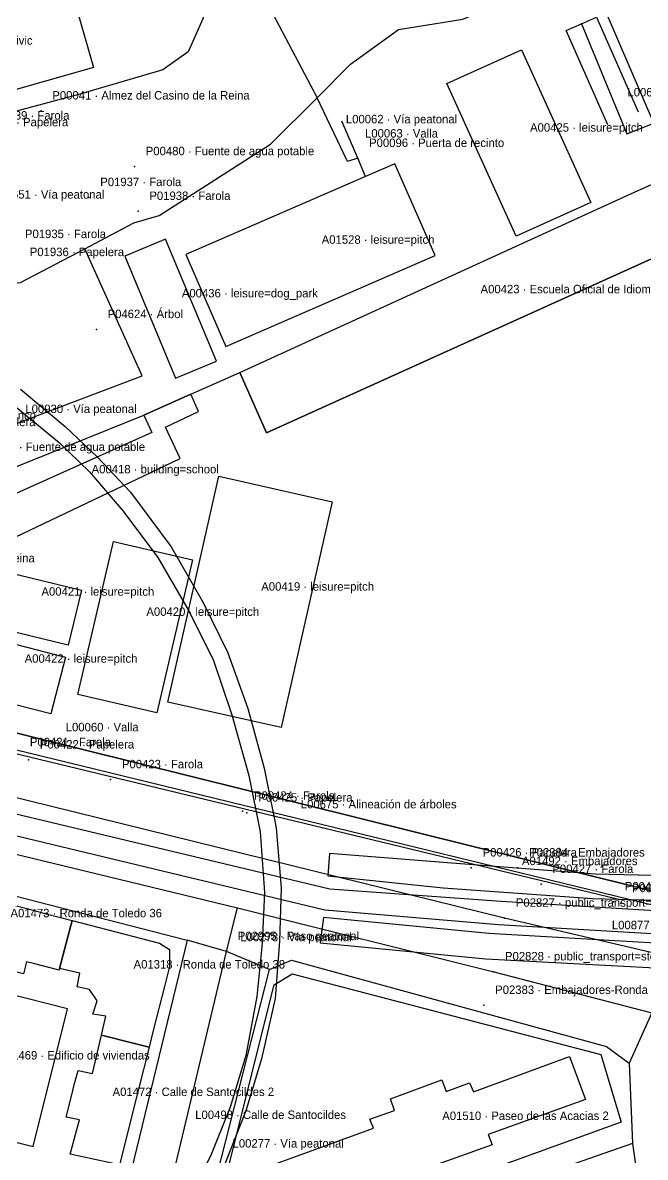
# Model space of a CAD drawing. Header units: metres. Extents: x 436207 to 441321, y 4465685 to 4475088.
# Drawn here: x 440196.1 to 440306.6, y 4472930.3 to 4473131.6 of the extents above; entities that cross this region are included whole.
import ezdxf

# ---------------------------------------------------------------- set-up
doc = ezdxf.new("R2010")
doc.units = ezdxf.units.M
for name, color, linetype, true_color in [('G_A_EDI', 7, 'CONTINUOUS', 0xa4a4a4), ('G_A_EQU', 7, 'CONTINUOUS', 0x8e5aa4), ('G_A_TRA', 7, 'CONTINUOUS', 0x376b91), ('G_A_UMB', 7, 'CONTINUOUS', 0x9e6a39), ('G_A_VER', 7, 'CONTINUOUS', 0x4d745d), ('G_L_BAR', 7, 'CONTINUOUS', 0x333333), ('G_L_EQU', 7, 'CONTINUOUS', 0x8e5aa4), ('G_L_TRA', 7, 'CONTINUOUS', 0x376b91), ('G_L_VER', 7, 'CONTINUOUS', 0x4d745d), ('G_L_VIA', 7, 'CONTINUOUS', 0x555555), ('G_P_ACC', 7, 'CONTINUOUS', 0xe68241), ('G_P_BAR', 7, 'CONTINUOUS', 0x333333), ('G_P_EQU', 7, 'CONTINUOUS', 0x8e5aa4), ('G_P_INF', 7, 'CONTINUOUS', 0x777777), ('G_P_MOB', 7, 'CONTINUOUS', 0x268c9e), ('G_P_TRA', 7, 'CONTINUOUS', 0x376b91), ('G_P_VER', 7, 'CONTINUOUS', 0x4d745d), ('T_A_EDI', 7, 'CONTINUOUS', 0xa4a4a4), ('T_A_EQU', 7, 'CONTINUOUS', 0x8e5aa4), ('T_A_TRA', 7, 'CONTINUOUS', 0x376b91), ('T_A_UMB', 7, 'CONTINUOUS', 0x9e6a39), ('T_A_VER', 7, 'CONTINUOUS', 0x4d745d), ('T_L_BAR', 7, 'CONTINUOUS', 0x333333), ('T_L_VER', 7, 'CONTINUOUS', 0x4d745d), ('T_L_VIA', 7, 'CONTINUOUS', 0x555555), ('T_P_ACC', 7, 'CONTINUOUS', 0xe68241), ('T_P_BAR', 7, 'CONTINUOUS', 0x333333), ('T_P_MOB', 7, 'CONTINUOUS', 0x268c9e), ('T_P_TRA', 7, 'CONTINUOUS', 0x376b91), ('T_P_VER', 7, 'CONTINUOUS', 0x4d745d)]:
    doc.layers.add(name, color=color, linetype=linetype, true_color=true_color)

msp = doc.modelspace()

# ---------------------------------------------------------------- linework, layer by layer
at = {"layer": 'G_A_EDI'}
for points in [[(440185.66, 4473139.95), (440202.64, 4473144.74), (440208.67, 4473123.64), (440191.57, 4473118.79)], [(440188, 4473045), (440189.61, 4473037.91), (440224.01, 4473054.3), (440221.43, 4473059.87), (440227.3, 4473062.6), (440225.9, 4473065.69), (440217.59, 4473061.96), (440218.98, 4473058.88)], [(440202.64, 4472963.82), (440202.56, 4472963.51), (440198.02, 4472964.69), (440196.73, 4472965.02), (440196.21, 4472962.88), (440194.17, 4472963.4), (440191.88, 4472963.99), (440188.57, 4472964.85), (440186.2, 4472965.45), (440184, 4472966.01), (440184.49, 4472968.05), (440179, 4472969.41), (440180.45, 4472975.32), (440180.55, 4472975.71), (440181.23, 4472978.48), (440189.38, 4472976.36), (440196.79, 4472974.45), (440200.26, 4472973.54), (440204.84, 4472972.35), (440204.09, 4472969.45)], [(440210.04, 4472951.98), (440210.81, 4472955.35), (440208.51, 4472955.72), (440209.29, 4472958.06), (440207.96, 4472960.07), (440205.73, 4472960.55), (440206.23, 4472963.01), (440202.64, 4472963.82), (440204.09, 4472969.45), (440204.84, 4472972.35), (440220.35, 4472968.33), (440222.16, 4472967.19), (440222.12, 4472964.19), (440221.23, 4472960.62), (440219.32, 4472953.04), (440218.52, 4472949.87), (440215.92, 4472950.51)], [(440176.51, 4472938.93), (440180.02, 4472936.71), (440197.94, 4472932.26), (440204.06, 4472956.69), (440193.34, 4472959.36), (440182.31, 4472962.1), (440179.89, 4472952.42)], [(440210.04, 4472951.98), (440215.92, 4472950.51), (440218.52, 4472949.87), (440216.59, 4472942.18), (440213.26, 4472928.96), (440204.53, 4472930.88), (440206.17, 4472936.98), (440203.79, 4472937.46), (440204.66, 4472940.92), (440205.29, 4472943.41), (440205.9, 4472945.75), (440208.49, 4472945.21)], [(440240.92, 4472929.14), (440258.35, 4472935.49), (440257.7, 4472937.1), (440262.08, 4472938.63), (440261.35, 4472940.72), (440270.46, 4472944.06), (440271.23, 4472941.99), (440275.34, 4472943.53), (440276.07, 4472941.95), (440293.13, 4472948.22), (440295.93, 4472940.6), (440278.69, 4472934.39), (440279.41, 4472932.55), (440261.72, 4472926.18), (440261.04, 4472927.95), (440243.66, 4472921.61)]]:
    msp.add_lwpolyline(points, close=True, dxfattribs=at)
at = {"layer": 'G_A_EQU'}
msp.add_lwpolyline([(440239.32, 4473058.86), (440234.64, 4473069.56), (440303.49, 4473101), (440311.32, 4473104.58), (440316.31, 4473093.63)], close=True, dxfattribs=at)
at = {"layer": 'G_A_TRA'}
for points in [[(440250.55, 4472984.21), (440250.24, 4472980.24), (440270.71, 4472978.14), (440297.2, 4472976.22), (440324.43, 4472975.55), (440349.12, 4472975.36), (440378.19, 4472976.49), (440398.13, 4472978.04), (440428.37, 4472980.99), (440427.98, 4472984.95), (440397.8, 4472982.02), (440391.36, 4472981.58), (440378.56, 4472980.69), (440368.11, 4472980.33), (440349.3, 4472979.68), (440325.29, 4472979.87), (440318, 4472980.05), (440297.64, 4472980.55), (440271.48, 4472982.57)], [(440249.44, 4472972.89), (440248.84, 4472968.35), (440278.29, 4472965.51), (440308.32, 4472963.91), (440317.42, 4472963.76), (440336.99, 4472963.45), (440363.06, 4472963.93), (440369.59, 4472964.27), (440390.04, 4472965.31), (440391.64, 4472965.44), (440420.22, 4472967.9), (440429.91, 4472968.84), (440429.14, 4472973.27), (440416.84, 4472972.23), (440390.53, 4472969.61), (440362.64, 4472968.24), (440336, 4472967.89), (440308.36, 4472968.33), (440278.78, 4472970.04)]]:
    msp.add_lwpolyline(points, close=True, dxfattribs=at)
at = {"layer": 'G_A_UMB'}
msp.add_lwpolyline([(440221.45, 4473093.17), (440214.18, 4473090.17), (440223.19, 4473068.57), (440230.46, 4473071.58)], close=True, dxfattribs=at)
at = {"layer": 'G_A_VER'}
for points in [[(440271.33, 4473120.81), (440284.58, 4473126.79), (440296.9, 4473099.73), (440283.65, 4473093.74)], [(440262.13, 4473106.58), (440256.93, 4473104.32), (440225.02, 4473090.48), (440232.15, 4473074.18), (440269.27, 4473090.28)], [(440230.88, 4473051.13), (440250.98, 4473046.63), (440241.94, 4473006.56), (440221.84, 4473011.06)], [(440212.17, 4473039.54), (440226.19, 4473036.3), (440219.89, 4473009.2), (440205.87, 4473012.44)], [(440190.67, 4473034.76), (440206.53, 4473030.92), (440204.15, 4473021.16), (440188.28, 4473024.99)], [(440187.8, 4473023.11), (440203.65, 4473019.07), (440201.05, 4473009), (440185.22, 4473013.04)]]:
    msp.add_lwpolyline(points, close=True, dxfattribs=at)
at = {"layer": 'G_L_BAR'}
for points in [[(440299.91, 4473113.47), (440292.54, 4473130.22), (440295.24, 4473131.39), (440297.89, 4473132.56), (440305.28, 4473115.78)], [(440256.93, 4473104.32), (440255.55, 4473107.55), (440252.74, 4473114.13)], [(440078.42, 4473034.64), (440165.56, 4473012.88), (440176.23, 4473010.22), (440325.05, 4472973.26)]]:
    msp.add_lwpolyline(points, dxfattribs=at)
at = {"layer": 'G_L_EQU'}
for points in [[(440176.23, 4473010.22), (440185.01, 4473048.83), (440217.59, 4473061.96), (440225.9, 4473065.69), (440234.64, 4473069.56), (440239.32, 4473058.86), (440316.31, 4473093.63), (440323.29, 4473077.31), (440343.96, 4473028.98), (440353.79, 4473006.02), (440333.57, 4472985.45), (440329.37, 4472980.76), (440325.05, 4472973.26), (440176.23, 4473010.22)], [(440243.9, 4472962.85), (440298.65, 4472948.54), (440302.27, 4472936.55), (440231.86, 4472911.08), (440228.88, 4472913.65), (440240.69, 4472960.91), (440243.9, 4472962.85)]]:
    msp.add_lwpolyline(points, dxfattribs=at)
at = {"layer": 'G_L_TRA'}
for points in [[(440444.8, 4472980.12), (440428.01, 4472978.49), (440402.61, 4472976.46), (440385.77, 4472975.02), (440358.99, 4472973.71), (440313.17, 4472973.78), (440280.98, 4472975.69), (440250.57, 4472977.88), (439655.12, 4473120.1)], [(439654.56, 4473117.13), (440249.68, 4472974.22), (440280.5, 4472971.62), (440313.82, 4472969.65), (440357.08, 4472970.21), (440386.04, 4472971.57), (440423.39, 4472974.34), (440445.09, 4472976.11)], [(440195.68, 4473066.6), (440203.59, 4473059.97), (440209.33, 4473054.53), (440215.22, 4473048.31), (440222.4, 4473038.64), (440228.15, 4473028.6), (440232.5, 4473019.8), (440236.01, 4473009.92), (440238.95, 4472999.38), (440241.04, 4472988.77), (440241.92, 4472978.09), (440241.67, 4472968.64), (440240.88, 4472958.48), (440238.43, 4472947.81), (440235.67, 4472938.54)], [(440194.28, 4473063.94), (440202.54, 4473057.15), (440207.96, 4473051.9), (440213.93, 4473044.92), (440220.06, 4473036.74), (440225.63, 4473027.15), (440229.94, 4473018.47), (440233.22, 4473008.84), (440236.21, 4472998.07), (440238.23, 4472988.07), (440238.96, 4472977.29), (440238.59, 4472968.32), (440237.62, 4472958.83), (440235.7, 4472948.4), (440232.9, 4472939.23)], [(440232.9, 4472939.23), (440229.42, 4472930.53), (440224.48, 4472920.8), (440219.49, 4472913.15), (440213.49, 4472905.57), (440205.01, 4472896.83), (440197.51, 4472890.38), (440186.24, 4472882.92), (440174.04, 4472876.45), (440161.54, 4472871.54), (440100.46, 4472849.64), (440042.92, 4472829.07), (439932.19, 4472789.5)], [(440235.67, 4472938.54), (440232.02, 4472929.27), (440226.88, 4472919.33), (440221.74, 4472911.21), (440215.77, 4472903.21), (440206.82, 4472894.1), (440198.77, 4472887.12), (440187.74, 4472879.77), (440174.9, 4472873.72), (440161.7, 4472868.4), (440149.76, 4472864.11), (440101.94, 4472846.93), (440014.3, 4472815.56), (439933.33, 4472786.57)]]:
    msp.add_lwpolyline(points, dxfattribs=at)
at = {"layer": 'G_L_VER'}
msp.add_lwpolyline([(440185, 4473004.33), (440301.86, 4472976.12)], dxfattribs=at)
at = {"layer": 'G_L_VIA'}
for points in [[(440357.34, 4473000.06), (440308.1, 4473113.8), (440299.65, 4473133.3), (440285.18, 4473168.55), (440279.08, 4473183.4), (440278.66, 4473184.41), (440277.62, 4473186.95)], [(440274.3, 4473164.41), (440269.49, 4473158.55), (440253.28, 4473153.72), (440240.69, 4473150.82), (440233.7, 4473146.03), (440230.64, 4473141.49), (440228.07, 4473132.27), (440225.46, 4473126.44), (440220.96, 4473123.22), (440206.24, 4473118.95), (440192.53, 4473115.24), (440190.27, 4473115.2)], [(440179.88, 4473148.99), (440190.27, 4473115.2), (440181.94, 4473111.29), (440175.7, 4473108.36), (440160.08, 4473102.61), (440132.48, 4473106.35), (440112.83, 4473100.62), (440091.61, 4473094.44), (440105.49, 4473076.7), (440124.43, 4473069.89), (440148.05, 4473051.38), (440163.7, 4473080.09), (440172.78, 4473082.98), (440195.72, 4473085.49), (440207.1, 4473091.51), (440215.78, 4473096.1), (440220.3, 4473097.41), (440240.05, 4473110.04), (440248.31, 4473118.28), (440254.26, 4473124.22), (440262.77, 4473130.38), (440274.18, 4473132.25), (440287.11, 4473137.72)], [(440233.7, 4473146.03), (440248.31, 4473118.28)], [(440295.24, 4473131.39), (440303.3, 4473111.9), (440308.1, 4473113.8), (440313.61, 4473115.97)], [(440255.55, 4473107.55), (440253.73, 4473106.95), (440248.31, 4473118.28)], [(440148.7, 4473042.98), (440217.28, 4473068.96), (440207.1, 4473091.51)], [(440313.17, 4472973.78), (440130.89, 4473018.18), (440021.53, 4473045.65), (440012.81, 4473047.68), (440012.51, 4473077.84)], [(440281.59, 4472972.77), (440129.12, 4473010.28), (440019.38, 4473037.76), (439999.67, 4473042.69)], [(440000.03, 4473031.88), (440016.87, 4473027.76), (440117.78, 4473002.8), (440127.19, 4473000.5), (440234.17, 4472974.55), (440279.66, 4472963.25), (440307.72, 4472955.98)], [(440359.33, 4473001.17), (440357.34, 4473000.06), (440351.12, 4472996.58), (440337.6, 4472984.46), (440326.18, 4472970.98), (440313.17, 4472973.78), (440311.37, 4472965.79), (440307.72, 4472955.98), (440303.7, 4472947.03)], [(440147.1, 4472877.33), (440135.49, 4472874.11), (440133.07, 4472887.16), (440122.39, 4472990.93), (440125.68, 4472994.43), (440225.24, 4472968.83), (440208.32, 4472898.97)], [(440218.76, 4472895.69), (440216.99, 4472902.78), (440232.24, 4472966.85), (440234.17, 4472974.55)], [(440315.7, 4472964.97), (440311.37, 4472965.79), (440281.59, 4472972.77)], [(440239.86, 4472963.62), (440232.24, 4472966.85), (440225.24, 4472968.83)], [(440304.31, 4472932.76), (440232.69, 4472907.79), (440229.04, 4472910.31), (440226.71, 4472911.92), (440239.86, 4472963.62), (440243.78, 4472965.28), (440299.65, 4472949.99), (440303.7, 4472947.03)], [(440303.7, 4472947.03), (440304.31, 4472932.76), (440305.15, 4472926.51), (440307.91, 4472919.24), (440310.49, 4472910.66), (440316.71, 4472909.34), (440325.15, 4472893.48), (440330.89, 4472896.61), (440335.12, 4472898.94), (440347.98, 4472906.04), (440353.55, 4472903.02), (440358.68, 4472900.25), (440371.73, 4472894.94), (440384.35, 4472893.93), (440392.1, 4472895.22), (440398.11, 4472898.51), (440403.84, 4472895.6)]]:
    msp.add_lwpolyline(points, dxfattribs=at)
at = {"layer": 'G_P_ACC'}
for p in [(440207.84, 4473100.61), (440216.56, 4473098.15), (440211.69, 4472997.33), (440235.11, 4472991.75), (440288.06, 4472978.75), (440300.92, 4472975.66), (440232.24, 4472966.85)]:
    msp.add_point(p, dxfattribs=at)
at = {"layer": 'G_P_BAR'}
msp.add_point((440255.55, 4473107.55), dxfattribs=at)
at = {"layer": 'G_P_EQU'}
msp.add_point((440295.24, 4473131.39), dxfattribs=at)
at = {"layer": 'G_P_INF'}
msp.add_point((440305.78, 4472975.72), dxfattribs=at)
at = {"layer": 'G_P_MOB'}
for p in [(440215.92, 4473106.09), (440197.13, 4473000.84), (440235.88, 4472991.42), (440275.69, 4472981.68), (440302.2, 4472975.34)]:
    msp.add_point(p, dxfattribs=at)
at = {"layer": 'G_P_TRA'}
for p in [(440283.95, 4472981.67), (440281.59, 4472972.77), (440279.66, 4472963.25), (440277.92, 4472957.3)]:
    msp.add_point(p, dxfattribs=at)
at = {"layer": 'G_P_VER'}
for p in [(440199.34, 4473115.97), (440209.15, 4473077.19)]:
    msp.add_point(p, dxfattribs=at)

# ---------------------------------------------------------------- texts
at = {"layer": 'T_A_EDI'}
for s, p in [('A01529 · building=civic', (440177.15, 4473127.71)), ('A00418 · building=school', (440208.31, 4473051.65)), ('A01473 · Ronda de Toledo 36', (440193.92, 4472972.9)), ('A01318 · Ronda de Toledo 38', (440215.76, 4472963.81)), ('A01469 · Edificio de viviendas', (440191.75, 4472947.67)), ('A01472 · Calle de Santocildes 2', (440212.03, 4472941.19)), ('A01510 · Paseo de las Acacias 2', (440270.53, 4472936.94))]:
    msp.add_text(s, height=1.5, dxfattribs=at).set_placement(p)
at = {"layer": 'T_A_EQU'}
msp.add_text('A00423 · Escuela Oficial de Idiomas de Madrid - Embajadores', height=1.5, dxfattribs=at).set_placement((440277.33, 4473083.59))
at = {"layer": 'T_A_TRA'}
msp.add_text('A01492 · Embajadores', height=1.5, dxfattribs=at).set_placement((440284.67, 4472982.15))
at = {"layer": 'T_A_UMB'}
for s, p in [('A00436 · leisure=dog_park', (440224.32, 4473082.87)), ('A01525 · Quiosco de la Reina', (440171.46, 4473035.88))]:
    msp.add_text(s, height=1.5, dxfattribs=at).set_placement(p)
at = {"layer": 'T_A_VER'}
for s, p in [('A00425 · leisure=pitch', (440286.11, 4473112.27)), ('A01528 · leisure=pitch', (440249.14, 4473092.38)), ('A00419 · leisure=pitch', (440238.41, 4473030.84)), ('A00421 · leisure=pitch', (440199.41, 4473029.95)), ('A00420 · leisure=pitch', (440218.03, 4473026.37)), ('A00422 · leisure=pitch', (440196.43, 4473018.06))]:
    msp.add_text(s, height=1.5, dxfattribs=at).set_placement(p)
at = {"layer": 'T_L_BAR'}
for s, p in [('L00063 · Valla', (440256.83, 4473111.22)), ('L00060 · Valla', (440203.72, 4473005.89))]:
    msp.add_text(s, height=1.5, dxfattribs=at).set_placement(p)
at = {"layer": 'T_L_VER'}
msp.add_text('L00675 · Alineación de árboles', height=1.5, dxfattribs=at).set_placement((440245.43, 4472992.22))
at = {"layer": 'T_L_VIA'}
for s, p in [('L00648 · highway=service', (440303.39, 4473118.52)), ('L00062 · Vía peatonal', (440253.43, 4473113.75)), ('L00651 · Vía peatonal', (440190.83, 4473100.39)), ('L00930 · Vía peatonal', (440196.56, 4473062.35)), ('L00877 · Ronda de Toledo', (440300.63, 4472970.78)), ('L00278 · Vía peatonal', (440234.71, 4472968.65)), ('L00498 · Calle de Santocildes', (440226.69, 4472937.12)), ('L00277 · Vía peatonal', (440233.32, 4472932.05))]:
    msp.add_text(s, height=1.5, dxfattribs=at).set_placement(p)
at = {"layer": 'T_P_ACC'}
for s, p in [('P01939 · Farola', (440190, 4473114.41)), ('P01937 · Farola', (440209.84, 4473102.61)), ('P01938 · Farola', (440218.56, 4473100.15)), ('P01935 · Farola', (440196.48, 4473093.39)), ('P00421 · Farola', (440197.36, 4473003.25)), ('P00423 · Farola', (440213.69, 4472999.33)), ('P00424 · Farola', (440237.11, 4472993.75)), ('P00427 · Farola', (440290.06, 4472980.75)), ('P00444 · Farola', (440302.92, 4472977.66)), ('P02995 · Paso peatonal', (440234.24, 4472968.85))]:
    msp.add_text(s, height=1.5, dxfattribs=at).set_placement(p)
at = {"layer": 'T_P_BAR'}
msp.add_text('P00096 · Puerta de recinto', height=1.5, dxfattribs=at).set_placement((440257.55, 4473109.55))
at = {"layer": 'T_P_MOB'}
for s, p in [('P01940 · Papelera', (440187.44, 4473113.23)), ('P00480 · Fuente de agua potable', (440217.92, 4473108.09)), ('P01936 · Papelera', (440197.34, 4473090.19)), ('P01928 · Banco', (440184.05, 4473061.23)), ('P01930 · Papelera', (440181.63, 4473060.03)), ('P04323 · Fuente de agua potable', (440187.92, 4473055.62)), ('P00422 · Papelera', (440199.13, 4473002.84)), ('P00425 · Papelera', (440237.88, 4472993.42)), ('P00426 · Papelera', (440277.69, 4472983.68)), ('P00429 · Papelera', (440304.2, 4472977.34))]:
    msp.add_text(s, height=1.5, dxfattribs=at).set_placement(p)
at = {"layer": 'T_P_TRA'}
for s, p in [('P02384 · Embajadores', (440285.95, 4472983.67)), ('P02827 · public_transport=stop_position', (440283.59, 4472974.77)), ('P02828 · public_transport=stop_position', (440281.66, 4472965.25)), ('P02383 · Embajadores-Ronda de Toledo', (440279.92, 4472959.3))]:
    msp.add_text(s, height=1.5, dxfattribs=at).set_placement(p)
at = {"layer": 'T_P_VER'}
for s, p in [('P00041 · Almez del Casino de la Reina', (440201.34, 4473117.97)), ('P04624 · Árbol', (440211.15, 4473079.19))]:
    msp.add_text(s, height=1.5, dxfattribs=at).set_placement(p)

doc.saveas('drawing.dxf')
